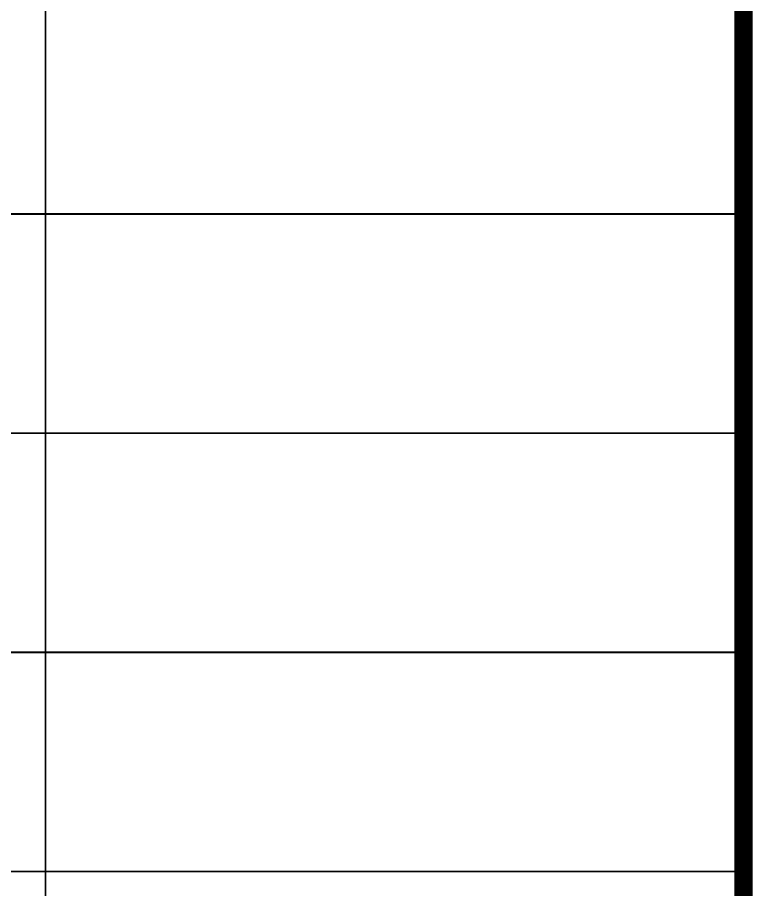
# Model space of a CAD drawing. Extents: x -292644 to 263613, y -713695 to 491457.
# Drawn here: x 174320 to 176332, y 277500 to 279888 of the extents above; entities that cross this region are included whole.
import ezdxf

# ---------------------------------------------------------------- set-up
doc = ezdxf.new("R2010")
doc.units = 0
doc.header["$LTSCALE"] = 1000
doc.header["$MEASUREMENT"] = 0
doc.layers.get('0').update_dxf_attribs({"linetype": 'CONTINUOUS'})

# ---------------------------------------------------------------- blocks, each defined once
blk = doc.blocks.new('图签信息')
at = {"const_width": 0.5}
blk.add_lwpolyline([(-65, 574), (-65, 500.5), (0, 500.5), (0, 574)], close=True, dxfattribs=at)
at = {"const_width": 0.05}
for points in [[(-19.101, 566.5), (-19.101, 500.5)], [(-65, 536.5), (0, 536.5)], [(-65, 530.5), (0, 530.5)], [(-65, 524.5), (0, 524.5)], [(-65, 518.5), (0, 518.5)]]:
    blk.add_lwpolyline(points, dxfattribs=at)
blk = doc.blocks.new('图签-A1')
at = {"color": 2}
blk.add_blockref('图签信息', (0, 0), dxfattribs=at)
blk = doc.blocks.new('X-104 8#10#平面_t3')
at = {"xscale": 100, "yscale": 100, "zscale": 100}
blk.add_blockref('图签-A1', (176307, 225700), dxfattribs=at)

msp = doc.modelspace()

# ---------------------------------------------------------------- block references
msp.add_blockref('X-104 8#10#平面_t3', (0, 0))

doc.saveas('drawing.dxf')
